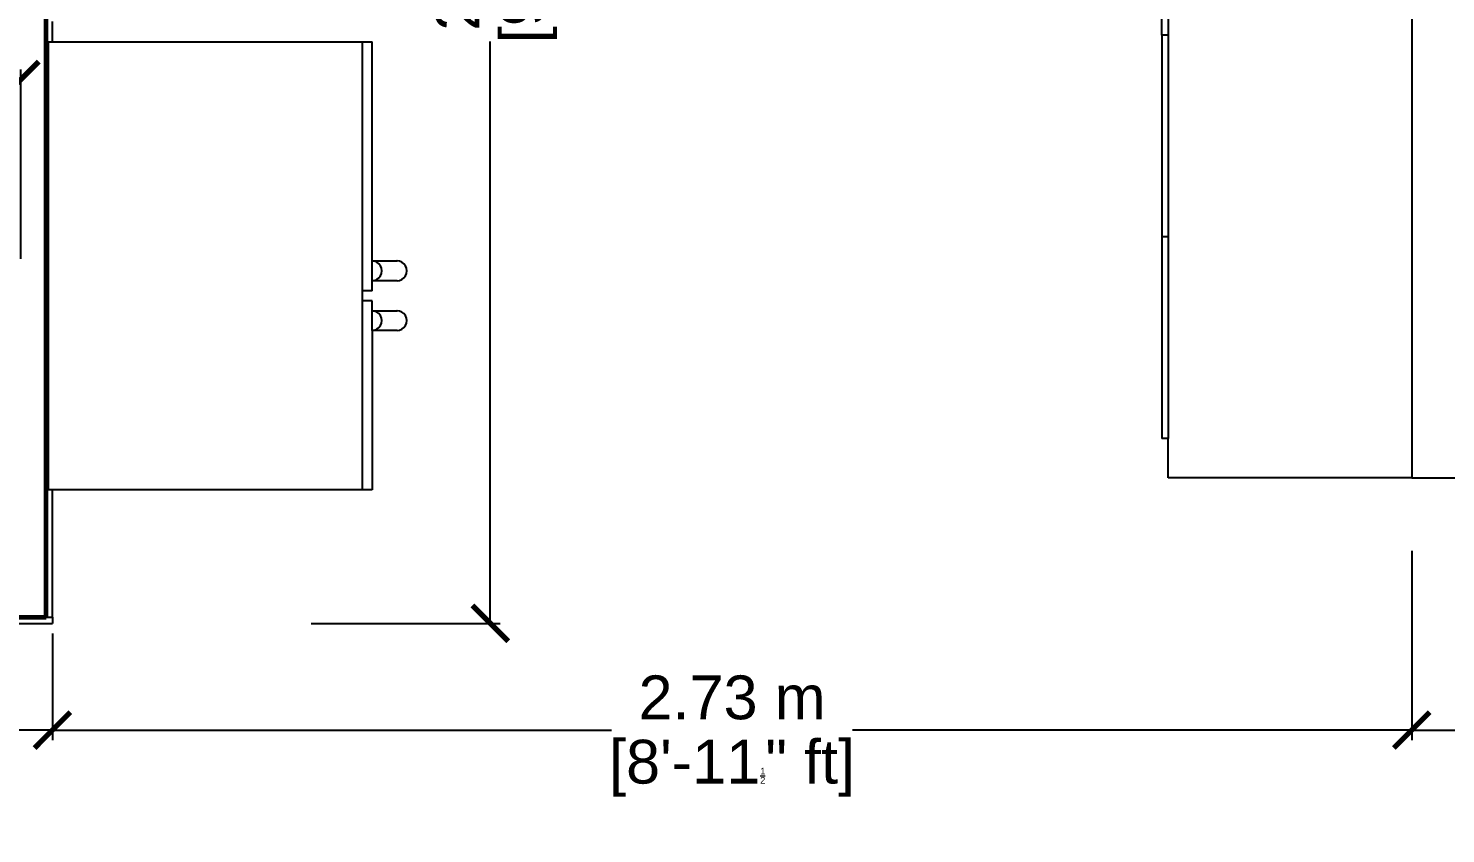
# Model space of a CAD drawing. Header units: metres. Extents: x 12.2 to 77.2, y 18.8 to 35.5.
# Drawn here: x 34.925 to 37.772, y 26.109 to 27.727 of the extents above; entities that cross this region are included whole.
import ezdxf

# ---------------------------------------------------------------- set-up
doc = ezdxf.new("R2010")
doc.units = ezdxf.units.M
doc.layers.get('Defpoints').update_dxf_attribs({"lineweight": 0})
doc.layers.add('0inne_gulv', color=7, linetype='Continuous', lineweight=13)
doc.layers.add('A-WALL', color=250, linetype='Continuous', lineweight=60)
doc.styles.add('TEXTS', font='swissl.ttf')
doc.dimstyles.new('Copy of DIMTEXT', dxfattribs={"dimscale": 0.3, "dimtxt": 0.22, "dimasz": 0.18, "dimexe": 0.05, "dimexo": 0.05, "dimgap": 0.05, "dimtad": 0, "dimzin": 1, "dimdsep": 46, "dimtxsty": 'TEXTS', "dimblk": 'ARCHTICK', "dimcen": 0.1, "dimclrd": 256, "dimclre": 6, "dimclrt": 7, "dimadec": 0, "dimazin": 0, "dimtfac": 0.15, "dimtix": 1, "dimtofl": 0, "dimtmove": 1, "dimatfit": 3, "dimldrblk": 'OPEN', "dimfxl": 1, "dimtolj": 1, "dimtzin": 0, "dimarcsym": 0})

# ---------------------------------------------------------------- blocks, each defined once
blk = doc.blocks.new('_ArchTick')
at = {"color": 0, "linetype": 'ByBlock', "const_width": 0.15}
blk.add_lwpolyline([(-0.5, -0.5), (0.5, 0.5)], dxfattribs=at)
blk = doc.blocks.new('*D42')
at = {"layer": '0inne_gulv', "color": 6, "lineweight": -2, "transparency": 16777216}
for p, q in [((33.564, 26.5116), (33.564, 26.2973)), ((34.9737, 26.5116), (34.9737, 26.2973))]:
    blk.add_line(p, q, dxfattribs=at)
at = {"layer": '0inne_gulv', "lineweight": -2, "transparency": 16777216}
for p, q in [((33.564, 26.3173), (34.0594, 26.3173)), ((34.9737, 26.3173), (34.4783, 26.3173))]:
    blk.add_line(p, q, dxfattribs=at)
at = {"layer": 'Defpoints', "color": 0, "transparency": 16777216}
for p in [(33.564, 26.5316), (34.9737, 26.5316), (34.9737, 26.3173)]:
    blk.add_point(p, dxfattribs=at)
at = {"layer": '0inne_gulv', "lineweight": -2, "transparency": 16777216, "xscale": 0.072, "yscale": 0.072, "zscale": 0.072, "rotation": 180}
blk.add_blockref('_ArchTick', (33.564, 26.3173), dxfattribs=at)
at = {"layer": '0inne_gulv', "lineweight": -2, "transparency": 16777216, "xscale": 0.072, "yscale": 0.072, "zscale": 0.072}
blk.add_blockref('_ArchTick', (34.9737, 26.3173), dxfattribs=at)
at = {"layer": '0inne_gulv', "color": 7, "transparency": 16777216, "char_height": 0.088, "attachment_point": 5, "style": 'TEXTS', "bg_fill": 3, "box_fill_scale": 1.1, "bg_fill_color": 256, "bg_fill_true_color": 13158600, "bg_fill_transparency": 0}
for s, insert in [('\\A1;1.41 m', (34.2689, 26.3814)), ('\\A1;[4\'-7{\\H0.15x;\\S1/2;}" ft]', (34.2689, 26.2407))]:
    blk.add_mtext(s, dxfattribs=dict(at, insert=insert))
blk = doc.blocks.new('_Open')
at = {"color": 0, "linetype": 'ByBlock', "lineweight": -2}
for p, q in [((-1, 0.167), (0, 0)), ((-1, -0.167), (0, 0)), ((0, 0), (-1, 0))]:
    blk.add_line(p, q, dxfattribs=at)
blk = doc.blocks.new('*D43')
at = {"layer": '0inne_gulv', "color": 6, "lineweight": -2, "transparency": 16777216}
for p, q in [((37.7042, 26.6773), (37.7042, 26.2973)), ((34.9737, 26.5116), (34.9737, 26.2973))]:
    blk.add_line(p, q, dxfattribs=at)
at = {"layer": '0inne_gulv', "lineweight": -2, "transparency": 16777216}
for p, q in [((34.9737, 26.3173), (36.0969, 26.3173)), ((37.7042, 26.3173), (36.581, 26.3173))]:
    blk.add_line(p, q, dxfattribs=at)
at = {"layer": 'Defpoints', "color": 0, "transparency": 16777216}
for p in [(37.7042, 26.8237), (34.9737, 26.5316), (37.7042, 26.3173)]:
    blk.add_point(p, dxfattribs=at)
at = {"layer": '0inne_gulv', "lineweight": -2, "transparency": 16777216, "xscale": 0.072, "yscale": 0.072, "zscale": 0.072, "rotation": 180}
blk.add_blockref('_ArchTick', (34.9737, 26.3173), dxfattribs=at)
at = {"layer": '0inne_gulv', "lineweight": -2, "transparency": 16777216, "xscale": 0.072, "yscale": 0.072, "zscale": 0.072}
blk.add_blockref('_ArchTick', (37.7042, 26.3173), dxfattribs=at)
at = {"layer": '0inne_gulv', "color": 7, "transparency": 16777216, "insert": (36.339, 26.3825), "char_height": 0.088, "attachment_point": 5, "style": 'TEXTS', "bg_fill": 3, "box_fill_scale": 1.1, "bg_fill_color": 256, "bg_fill_true_color": 13158600, "bg_fill_transparency": 0}
blk.add_mtext('\\A1;2.73 m', dxfattribs=at)
at = {"layer": '0inne_gulv', "color": 7, "transparency": 16777216, "insert": (36.339, 26.2407), "char_height": 0.088, "attachment_point": 5, "style": 'TEXTS', "bg_fill": 3, "box_fill_scale": 1.1, "bg_fill_color": 256, "bg_fill_true_color": 13158600, "bg_fill_transparency": 0}
blk.add_mtext('\\A1;[8\'-11{\\H0.15x;\\S1/2;}" ft]', dxfattribs=at)
blk = doc.blocks.new('*D44')
at = {"layer": '0inne_gulv', "color": 6, "lineweight": -2, "transparency": 16777216}
for p, q in [((37.7042, 26.6773), (37.7042, 26.2973)), ((38.3138, 26.6773), (38.3138, 26.2973))]:
    blk.add_line(p, q, dxfattribs=at)
at = {"layer": '0inne_gulv', "lineweight": -2, "transparency": 16777216}
for p, q in [((37.7042, 26.3173), (37.8139, 26.3173)), ((38.3138, 26.3173), (38.2041, 26.3173))]:
    blk.add_line(p, q, dxfattribs=at)
at = {"layer": 'Defpoints', "color": 0, "transparency": 16777216}
for p in [(37.7042, 26.8237), (38.3138, 26.8237), (38.3138, 26.3173)]:
    blk.add_point(p, dxfattribs=at)
at = {"layer": '0inne_gulv', "lineweight": -2, "transparency": 16777216, "xscale": 0.072, "yscale": 0.072, "zscale": 0.072, "rotation": 180}
blk.add_blockref('_ArchTick', (37.7042, 26.3173), dxfattribs=at)
at = {"layer": '0inne_gulv', "lineweight": -2, "transparency": 16777216, "xscale": 0.072, "yscale": 0.072, "zscale": 0.072}
blk.add_blockref('_ArchTick', (38.3138, 26.3173), dxfattribs=at)
at = {"layer": '0inne_gulv', "color": 7, "transparency": 16777216, "insert": (38.009, 26.2407), "char_height": 0.088, "attachment_point": 5, "style": 'TEXTS', "bg_fill": 3, "box_fill_scale": 1.1, "bg_fill_color": 256, "bg_fill_true_color": 13158600, "bg_fill_transparency": 0}
blk.add_mtext("\\A1;[2' ft]", dxfattribs=at)
at = {"layer": '0inne_gulv', "color": 7, "transparency": 16777216, "insert": (38.009, 26.3825), "char_height": 0.088, "attachment_point": 5, "style": 'TEXTS', "bg_fill": 3, "box_fill_scale": 1.1, "bg_fill_color": 256, "bg_fill_true_color": 13158600, "bg_fill_transparency": 0}
blk.add_mtext('\\A1;0.61 m', dxfattribs=at)
blk = doc.blocks.new('*D46')
at = {"layer": '0inne_gulv', "color": 6, "lineweight": -2, "transparency": 16777216}
for p, q in [((35.4934, 29.2875), (35.8734, 29.2875)), ((35.4934, 26.5316), (35.8734, 26.5316))]:
    blk.add_line(p, q, dxfattribs=at)
at = {"layer": '0inne_gulv', "lineweight": -2, "transparency": 16777216}
for p, q in [((35.8534, 29.2875), (35.8534, 28.119)), ((35.8534, 26.5316), (35.8534, 27.7001))]:
    blk.add_line(p, q, dxfattribs=at)
at = {"layer": 'Defpoints', "color": 0, "transparency": 16777216}
for p in [(34.9737, 29.2875), (35.8534, 29.2875), (34.9737, 26.5316)]:
    blk.add_point(p, dxfattribs=at)
at = {"layer": '0inne_gulv', "lineweight": -2, "transparency": 16777216, "xscale": 0.072, "yscale": 0.072, "zscale": 0.072}
for p, rotation in [((35.8534, 29.2875), 90), ((35.8534, 26.5316), 270)]:
    blk.add_blockref('_ArchTick', p, dxfattribs=dict(at, rotation=rotation))
at = {"layer": '0inne_gulv', "color": 7, "transparency": 16777216, "char_height": 0.088, "attachment_point": 5, "rotation": 90, "style": 'TEXTS', "bg_fill": 3, "box_fill_scale": 1.1, "bg_fill_color": 256, "bg_fill_true_color": 13158600, "bg_fill_transparency": 0}
for s, insert in [('\\A1;[9\'-0{\\H0.15x;\\S1/2;}" ft]', (35.93, 27.9096)), ('\\A1;2.76 m', (35.7881, 27.9096))]:
    blk.add_mtext(s, dxfattribs=dict(at, insert=insert))
blk = doc.blocks.new('*D52')
at = {"layer": '0inne_gulv', "color": 6, "lineweight": -2, "transparency": 16777216}
for p, q in [((31.913, 27.2639), (31.913, 27.6439)), ((34.9102, 27.2639), (34.9102, 27.6439))]:
    blk.add_line(p, q, dxfattribs=at)
at = {"layer": '0inne_gulv', "lineweight": -2, "transparency": 16777216}
for p, q in [((31.913, 27.6239), (33.1741, 27.6239)), ((34.9102, 27.6239), (33.6491, 27.6239))]:
    blk.add_line(p, q, dxfattribs=at)
at = {"layer": 'Defpoints', "color": 0, "transparency": 16777216}
for p in [(34.9102, 27.6239), (31.913, 27.1277), (34.9102, 27.1277)]:
    blk.add_point(p, dxfattribs=at)
at = {"layer": '0inne_gulv', "lineweight": -2, "transparency": 16777216, "xscale": 0.072, "yscale": 0.072, "zscale": 0.072, "rotation": 180}
blk.add_blockref('_ArchTick', (31.913, 27.6239), dxfattribs=at)
at = {"layer": '0inne_gulv', "lineweight": -2, "transparency": 16777216, "xscale": 0.072, "yscale": 0.072, "zscale": 0.072}
blk.add_blockref('_ArchTick', (34.9102, 27.6239), dxfattribs=at)
at = {"layer": '0inne_gulv', "color": 7, "transparency": 16777216, "insert": (33.4116, 27.6892), "char_height": 0.088, "attachment_point": 5, "style": 'TEXTS', "bg_fill": 3, "box_fill_scale": 1.1, "bg_fill_color": 256, "bg_fill_true_color": 13158600, "bg_fill_transparency": 0}
blk.add_mtext('\\A1;3.00 m', dxfattribs=at)
at = {"layer": '0inne_gulv', "color": 7, "transparency": 16777216, "insert": (33.4116, 27.5473), "char_height": 0.088, "attachment_point": 5, "style": 'TEXTS', "bg_fill": 3, "box_fill_scale": 1.1, "bg_fill_color": 256, "bg_fill_true_color": 13158600, "bg_fill_transparency": 0}
blk.add_mtext('\\A1;[9\'-10" ft]', dxfattribs=at)

msp = doc.modelspace()

# ---------------------------------------------------------------- linework, layer by layer
for p, q in [((37.7042, 29.2748), (37.7042, 26.8237)), ((37.2026, 27.7127), (37.2026, 28.1699)), ((37.2153, 28.1699), (37.2153, 27.7127)), ((34.9737, 27.6996), (34.9737, 27.7404)), ((37.2153, 27.7127), (37.2026, 27.7127)), ((37.2026, 27.7127), (37.2026, 27.3077)), ((37.2153, 27.7127), (37.2153, 27.3077)), ((34.966, 26.7996), (34.966, 27.6996)), ((34.966, 27.6996), (34.9737, 27.6996)), ((34.9737, 27.6996), (35.596, 27.6996)), ((35.596, 27.6996), (35.616, 27.6996)), ((35.596, 27.6996), (35.596, 27.1996)), ((35.616, 27.2596), (35.616, 27.6996)), ((37.2153, 27.3077), (37.2026, 27.3077)), ((37.2026, 27.3077), (37.2026, 26.9027)), ((37.2153, 27.3077), (37.2153, 26.9027)), ((35.621, 27.2589), (35.616, 27.2596)), ((35.616, 27.2196), (35.616, 27.2596)), ((35.616, 27.2596), (35.666, 27.2596)), ((35.6256, 27.2569), (35.621, 27.2589)), ((35.6296, 27.2538), (35.6256, 27.2569)), ((35.6327, 27.2496), (35.6296, 27.2538)), ((35.6346, 27.2448), (35.6327, 27.2496)), ((35.666, 27.2596), (35.6653, 27.2595)), ((35.6711, 27.2589), (35.666, 27.2596)), ((35.6758, 27.2569), (35.6711, 27.2589)), ((35.6799, 27.2538), (35.6758, 27.2569)), ((35.683, 27.2496), (35.6799, 27.2538)), ((35.6849, 27.2448), (35.683, 27.2496)), ((35.616, 27.2196), (35.621, 27.2203)), ((35.616, 27.1996), (35.616, 27.2196)), ((35.666, 27.2196), (35.616, 27.2196)), ((35.621, 27.2203), (35.6256, 27.2223)), ((35.6256, 27.2223), (35.6296, 27.2255)), ((35.6296, 27.2255), (35.6327, 27.2296)), ((35.6327, 27.2296), (35.6346, 27.2344)), ((35.6352, 27.2396), (35.6346, 27.2448)), ((35.6346, 27.2344), (35.6352, 27.2396)), ((35.666, 27.2196), (35.6711, 27.2203)), ((35.6711, 27.2203), (35.6758, 27.2223)), ((35.6758, 27.2223), (35.6799, 27.2255)), ((35.6799, 27.2255), (35.683, 27.2296)), ((35.683, 27.2296), (35.6849, 27.2344)), ((35.6856, 27.2396), (35.6849, 27.2448)), ((35.6849, 27.2344), (35.6856, 27.2396)), ((35.596, 27.1996), (35.596, 27.1796)), ((35.616, 27.1996), (35.596, 27.1996)), ((35.616, 27.1796), (35.596, 27.1796)), ((35.596, 27.1796), (35.596, 26.7996)), ((35.616, 27.1596), (35.616, 27.1796)), ((35.621, 27.1589), (35.616, 27.1596)), ((35.616, 27.1196), (35.616, 27.1596)), ((35.616, 27.1596), (35.666, 27.1596)), ((35.6256, 27.1569), (35.621, 27.1589)), ((35.6296, 27.1538), (35.6256, 27.1569)), ((35.6327, 27.1496), (35.6296, 27.1538)), ((35.6346, 27.1448), (35.6327, 27.1496)), ((35.6327, 27.1296), (35.6346, 27.1344)), ((35.6352, 27.1396), (35.6346, 27.1448)), ((35.6346, 27.1344), (35.6352, 27.1396)), ((35.666, 27.1596), (35.6653, 27.1595)), ((35.6711, 27.1589), (35.666, 27.1596)), ((35.6758, 27.1569), (35.6711, 27.1589)), ((35.6799, 27.1538), (35.6758, 27.1569)), ((35.683, 27.1496), (35.6799, 27.1538)), ((35.6849, 27.1448), (35.683, 27.1496)), ((35.683, 27.1296), (35.6849, 27.1344)), ((35.6856, 27.1396), (35.6849, 27.1448)), ((35.6849, 27.1344), (35.6856, 27.1396)), ((35.616, 27.1196), (35.621, 27.1203)), ((35.666, 27.1196), (35.616, 27.1196)), ((35.616, 27.1196), (35.616, 26.7996)), ((35.621, 27.1203), (35.6256, 27.1223)), ((35.6256, 27.1223), (35.6296, 27.1255)), ((35.6296, 27.1255), (35.6327, 27.1296)), ((35.666, 27.1196), (35.6711, 27.1203)), ((35.6711, 27.1203), (35.6758, 27.1223)), ((35.6758, 27.1223), (35.6799, 27.1255)), ((35.6799, 27.1255), (35.683, 27.1296)), ((37.2153, 26.9027), (37.2026, 26.9027)), ((37.2153, 26.8237), (37.2153, 26.9027)), ((37.7042, 26.8237), (37.2153, 26.8237)), ((37.7042, 26.8237), (38.3138, 26.8237)), ((34.9737, 26.7996), (34.966, 26.7996)), ((34.9737, 26.5443), (34.9737, 26.7996)), ((35.596, 26.7996), (34.9737, 26.7996)), ((35.616, 26.7996), (35.596, 26.7996)), ((34.961, 26.5443), (34.9737, 26.5443)), ((34.9737, 26.5443), (34.9737, 26.5316)), ((33.6402, 26.5316), (34.9737, 26.5316))]:
    msp.add_line(p, q)
at = {"layer": 'A-WALL'}
for p, q in [((34.961, 26.5443), (34.961, 28.6652)), ((33.6402, 26.5443), (34.961, 26.5443))]:
    msp.add_line(p, q, dxfattribs=at)

# ---------------------------------------------------------------- next in the draw order: dimensions: what is measured, and where the dimension line sits
at = {"layer": '0inne_gulv'}
for base, p1, p2, picture, middle in [((34.9102, 27.6239), (31.913, 27.1277), (34.9102, 27.1277), '*D52', (33.4116, 27.6239)), ((34.9737, 26.3173), (33.564, 26.5316), (34.9737, 26.5316), '*D42', (34.2689, 26.3173))]:
    dim = msp.add_linear_dim(base=base, p1=p1, p2=p2, dimstyle='Copy of DIMTEXT', override={"dimscale": 0.4, "dimpost": ' m\\X', "dimfxl": 0.9, "dimfxlon": 1, "dimtfill": 1}, dxfattribs=at)
    dim.commit()
    dim.dimension.update_dxf_attribs({"geometry": picture, "text_midpoint": middle})

# ---------------------------------------------------------------- next in the draw order: dimensions: what is measured, and where the dimension line sits
dim = msp.add_linear_dim(base=(37.7042, 26.3173), p1=(34.9737, 26.5316), p2=(37.7042, 26.8237), dimstyle='Copy of DIMTEXT', override={"dimscale": 0.4, "dimpost": ' m\\X', "dimfxl": 0.9, "dimfxlon": 1, "dimtfill": 1}, dxfattribs=at)
dim.commit()
dim.dimension.update_dxf_attribs({"geometry": '*D43', "text_midpoint": (36.339, 26.3173)})

# ---------------------------------------------------------------- next in the draw order: dimensions: what is measured, and where the dimension line sits
dim = msp.add_linear_dim(base=(35.8534, 29.2875), p1=(34.9737, 26.5316), p2=(34.9737, 29.2875), angle=90, dimstyle='Copy of DIMTEXT', override={"dimscale": 0.4, "dimpost": ' m\\X', "dimfxl": 0.9, "dimfxlon": 1, "dimtfill": 1}, dxfattribs=at)
dim.commit()
dim.dimension.update_dxf_attribs({"geometry": '*D46', "text_midpoint": (35.8534, 27.9096)})
dim = msp.add_linear_dim(base=(38.3138, 26.3173), p1=(37.7042, 26.8237), p2=(38.3138, 26.8237), dimstyle='Copy of DIMTEXT', override={"dimscale": 0.4, "dimpost": ' m\\X', "dimfxl": 0.9, "dimfxlon": 1, "dimtfill": 1}, dxfattribs=at)
dim.commit()
dim.dimension.update_dxf_attribs({"geometry": '*D44', "text_midpoint": (38.009, 26.3173)})

doc.saveas('drawing.dxf')
